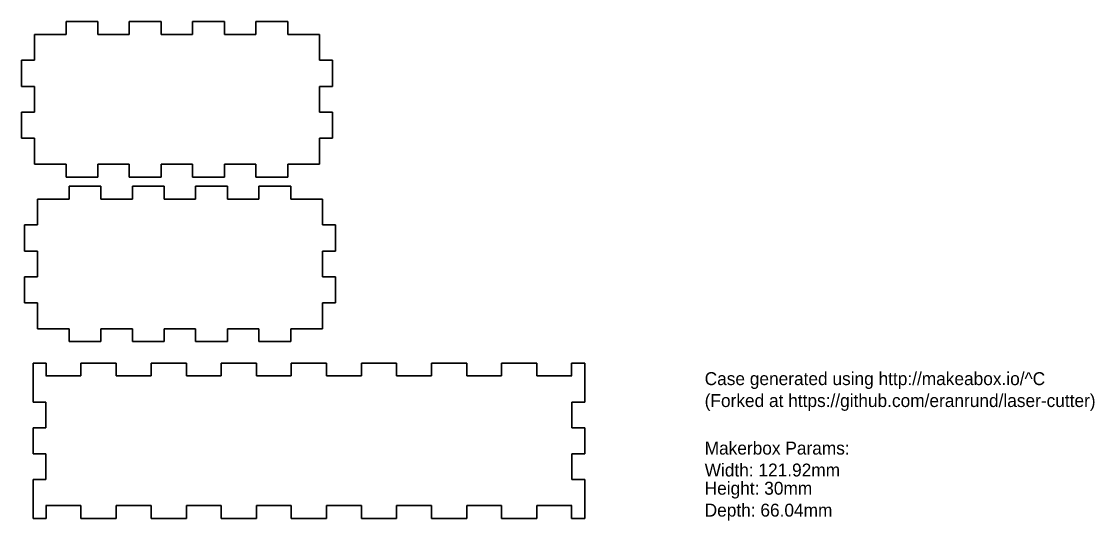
# Model space of a CAD drawing. Header units: inches. Extents: x 2 to 272, y 3 to 306.
# Drawn here: x 2 to 250.9, y 190.4 to 306.1 of the extents above; entities that cross this region are included whole.
import ezdxf

# ---------------------------------------------------------------- set-up
doc = ezdxf.new("R2010")
doc.units = ezdxf.units.IN
doc.header["$MEASUREMENT"] = 0
doc.layers.add('Layer 1', color=7, linetype='Continuous')

msp = doc.modelspace()

# ---------------------------------------------------------------- linework, layer by layer
at = {"layer": 'Layer 1', "color": 7, "lineweight": 35, "true_color": 0xffffff}
for points in [[(12.36, 306.08), (12.36, 303.08)], [(19.76, 306.08), (12.36, 306.08)], [(19.76, 303.08), (19.76, 306.08)], [(27.04, 306.08), (27.04, 303.08)], [(34.43, 306.08), (27.04, 306.08)], [(34.43, 303.08), (34.43, 306.08)], [(41.71, 306.08), (41.71, 303.08)], [(49.11, 306.08), (41.71, 306.08)], [(49.11, 303.08), (49.11, 306.08)], [(56.39, 306.08), (56.39, 303.08)], [(63.79, 306.08), (56.39, 306.08)], [(63.79, 303.08), (63.79, 306.08)], [(5.02, 303.08), (5.02, 297.08)], [(12.36, 303.08), (5.02, 303.08)], [(27.04, 303.08), (19.76, 303.08)], [(41.71, 303.08), (34.43, 303.08)], [(56.39, 303.08), (49.11, 303.08)], [(71.12, 303.08), (63.79, 303.08)], [(71.12, 297.08), (71.12, 303.08)], [(2.02, 297.08), (2.02, 291.02)], [(5.02, 297.08), (2.02, 297.08)], [(74.12, 297.08), (71.12, 297.08)], [(74.12, 291.02), (74.12, 297.08)], [(2.02, 291.02), (5.02, 291.02)], [(5.02, 291.02), (5.02, 285.08)], [(71.12, 285.08), (71.12, 291.02)], [(71.12, 291.02), (74.12, 291.02)], [(2.02, 285.08), (2.02, 279.02)], [(5.02, 285.08), (2.02, 285.08)], [(74.12, 285.08), (71.12, 285.08)], [(74.12, 279.02), (74.12, 285.08)], [(2.02, 279.02), (5.02, 279.02)], [(5.02, 279.02), (5.02, 273.02)], [(71.12, 273.02), (71.12, 279.02)], [(71.12, 279.02), (74.12, 279.02)], [(5.02, 273.02), (12.36, 273.02)], [(12.36, 273.02), (12.36, 270.02)], [(19.76, 270.02), (19.76, 273.02)], [(19.76, 273.02), (27.04, 273.02)], [(27.04, 273.02), (27.04, 270.02)], [(34.43, 270.02), (34.43, 273.02)], [(34.43, 273.02), (41.71, 273.02)], [(41.71, 273.02), (41.71, 270.02)], [(49.11, 270.02), (49.11, 273.02)], [(49.11, 273.02), (56.39, 273.02)], [(56.39, 273.02), (56.39, 270.02)], [(63.79, 270.02), (63.79, 273.02)], [(63.79, 273.02), (71.12, 273.02)], [(12.36, 270.02), (19.76, 270.02)], [(27.04, 270.02), (34.43, 270.02)], [(41.71, 270.02), (49.11, 270.02)], [(56.39, 270.02), (63.79, 270.02)], [(13.07, 267.92), (13.07, 264.92)], [(20.46, 267.92), (13.07, 267.92)], [(20.46, 264.92), (20.46, 267.92)], [(27.74, 267.92), (27.74, 264.92)], [(35.14, 267.92), (27.74, 267.92)], [(35.14, 264.92), (35.14, 267.92)], [(42.42, 267.92), (42.42, 264.92)], [(49.82, 267.92), (42.42, 267.92)], [(49.82, 264.92), (49.82, 267.92)], [(57.09, 267.92), (57.09, 264.92)], [(64.49, 267.92), (57.09, 267.92)], [(64.49, 264.92), (64.49, 267.92)], [(13.07, 264.92), (5.73, 264.92)], [(5.73, 264.92), (5.73, 258.92)], [(27.74, 264.92), (20.46, 264.92)], [(42.42, 264.92), (35.14, 264.92)], [(57.09, 264.92), (49.82, 264.92)], [(71.83, 264.92), (64.49, 264.92)], [(71.83, 258.92), (71.83, 264.92)], [(2.73, 258.92), (2.73, 252.86)], [(5.73, 258.92), (2.73, 258.92)], [(74.83, 258.92), (71.83, 258.92)], [(74.83, 252.86), (74.83, 258.92)], [(2.73, 252.86), (5.73, 252.86)], [(5.73, 252.86), (5.73, 246.92)], [(71.83, 246.92), (71.83, 252.86)], [(71.83, 252.86), (74.83, 252.86)], [(2.73, 246.92), (2.73, 240.86)], [(5.73, 246.92), (2.73, 246.92)], [(74.83, 246.92), (71.83, 246.92)], [(74.83, 240.86), (74.83, 246.92)], [(2.73, 240.86), (5.73, 240.86)], [(5.73, 240.86), (5.73, 234.86)], [(71.83, 234.86), (71.83, 240.86)], [(71.83, 240.86), (74.83, 240.86)], [(5.73, 234.86), (13.07, 234.86)], [(13.07, 234.86), (13.07, 231.86)], [(20.46, 231.86), (20.46, 234.86)], [(20.46, 234.86), (27.74, 234.86)], [(27.74, 234.86), (27.74, 231.86)], [(35.14, 231.86), (35.14, 234.86)], [(35.14, 234.86), (42.42, 234.86)], [(42.42, 234.86), (42.42, 231.86)], [(49.82, 231.86), (49.82, 234.86)], [(49.82, 234.86), (57.09, 234.86)], [(57.09, 234.86), (57.09, 231.86)], [(64.49, 231.86), (64.49, 234.86)], [(64.49, 234.86), (71.83, 234.86)], [(13.07, 231.86), (20.46, 231.86)], [(27.74, 231.86), (35.14, 231.86)], [(42.42, 231.86), (49.82, 231.86)], [(57.09, 231.86), (64.49, 231.86)], [(4.7, 223.91), (4.7, 226.91)], [(4.7, 226.91), (7.7, 226.91)], [(7.7, 226.91), (7.76, 226.91)], [(7.76, 226.91), (7.76, 223.91)], [(15.83, 226.91), (15.83, 223.91)], [(24.02, 226.91), (15.83, 226.91)], [(24.02, 223.91), (24.02, 226.91)], [(32.08, 226.91), (32.08, 223.91)], [(40.27, 226.91), (32.08, 226.91)], [(40.27, 223.91), (40.27, 226.91)], [(48.34, 226.91), (48.34, 223.91)], [(56.53, 226.91), (48.34, 226.91)], [(56.53, 223.91), (56.53, 226.91)], [(64.6, 226.91), (64.6, 223.91)], [(72.78, 226.91), (64.6, 226.91)], [(72.78, 223.91), (72.78, 226.91)], [(80.85, 226.91), (80.85, 223.91)], [(89.04, 226.91), (80.85, 226.91)], [(89.04, 223.91), (89.04, 226.91)], [(97.11, 226.91), (97.11, 223.91)], [(105.3, 226.91), (97.11, 226.91)], [(105.3, 223.91), (105.3, 226.91)], [(113.36, 226.91), (113.36, 223.91)], [(121.55, 226.91), (113.36, 226.91)], [(121.55, 223.91), (121.55, 226.91)], [(129.62, 226.91), (129.62, 223.91)], [(129.62, 226.91), (129.68, 226.91)], [(129.68, 226.91), (132.68, 226.91)], [(132.68, 223.91), (132.68, 226.91)], [(4.7, 217.84), (4.7, 223.91)], [(15.83, 223.91), (7.7, 223.91)], [(32.08, 223.91), (24.02, 223.91)], [(48.34, 223.91), (40.27, 223.91)], [(64.6, 223.91), (56.53, 223.91)], [(80.85, 223.91), (72.78, 223.91)], [(97.11, 223.91), (89.04, 223.91)], [(113.36, 223.91), (105.3, 223.91)], [(129.68, 223.91), (121.55, 223.91)], [(132.68, 217.84), (132.68, 223.91)], [(4.7, 217.84), (7.7, 217.84)], [(7.7, 217.84), (7.7, 211.91)], [(129.68, 211.91), (129.68, 217.84)], [(129.68, 217.84), (132.68, 217.84)], [(4.7, 211.91), (4.7, 205.84)], [(7.7, 211.91), (4.7, 211.91)], [(132.68, 211.91), (129.68, 211.91)], [(132.68, 205.84), (132.68, 211.91)], [(4.7, 205.84), (7.7, 205.84)], [(7.7, 205.84), (7.7, 199.91)], [(129.68, 199.91), (129.68, 205.84)], [(129.68, 205.84), (132.68, 205.84)], [(4.7, 199.91), (4.7, 193.84)], [(7.7, 199.91), (4.7, 199.91)], [(132.68, 199.91), (129.68, 199.91)], [(132.68, 193.84), (132.68, 199.91)], [(4.7, 193.84), (4.7, 190.84)], [(7.7, 193.84), (15.83, 193.84)], [(7.76, 190.84), (7.76, 193.84)], [(15.83, 193.84), (15.83, 190.84)], [(24.02, 190.84), (24.02, 193.84)], [(24.02, 193.84), (32.08, 193.84)], [(32.08, 193.84), (32.08, 190.84)], [(40.27, 190.84), (40.27, 193.84)], [(40.27, 193.84), (48.34, 193.84)], [(48.34, 193.84), (48.34, 190.84)], [(56.53, 190.84), (56.53, 193.84)], [(56.53, 193.84), (64.6, 193.84)], [(64.6, 193.84), (64.6, 190.84)], [(72.78, 190.84), (72.78, 193.84)], [(72.78, 193.84), (80.85, 193.84)], [(80.85, 193.84), (80.85, 190.84)], [(89.04, 190.84), (89.04, 193.84)], [(89.04, 193.84), (97.11, 193.84)], [(97.11, 193.84), (97.11, 190.84)], [(105.3, 190.84), (105.3, 193.84)], [(105.3, 193.84), (113.36, 193.84)], [(113.36, 193.84), (113.36, 190.84)], [(121.55, 190.84), (121.55, 193.84)], [(121.55, 193.84), (129.68, 193.84)], [(129.62, 190.84), (129.62, 193.84)], [(132.68, 190.84), (132.68, 193.84)], [(4.7, 190.84), (7.7, 190.84)], [(7.7, 190.84), (7.76, 190.84)], [(15.83, 190.84), (24.02, 190.84)], [(32.08, 190.84), (40.27, 190.84)], [(48.34, 190.84), (56.53, 190.84)], [(64.6, 190.84), (72.78, 190.84)], [(80.85, 190.84), (89.04, 190.84)], [(97.11, 190.84), (105.3, 190.84)], [(113.36, 190.84), (121.55, 190.84)], [(129.62, 190.84), (129.68, 190.84)], [(129.68, 190.84), (132.68, 190.84)]]:
    msp.add_lwpolyline(points, dxfattribs=at)

# ---------------------------------------------------------------- texts
at = {"layer": 'Layer 1', "color": 7, "true_color": 0xffffff, "char_height": 2.9972, "attachment_point": 7}
for s, insert in [('\\fMyriad Pro|b0|i0|c0|p34;\\W1;Case generated using http://makeabox.io/^C', (160.47, 220.88)), ('\\fMyriad Pro|b0|i0|c0|p34;\\W1;(Forked at https://github.com/eranrund/laser-cutter)', (160.47, 215.8)), ('\\fMyriad Pro|b0|i0|c0|p34;\\W1;Makerbox Params:', (160.47, 205.64)), ('\\fMyriad Pro|b0|i0|c0|p34;\\W1;Width: 121.92mm', (160.47, 200.56)), ('\\fMyriad Pro|b0|i0|c0|p34;\\W1;Height: 30mm', (160.47, 195.48)), ('\\fMyriad Pro|b0|i0|c0|p34;\\W1;Depth: 66.04mm', (160.47, 190.4))]:
    msp.add_mtext(s, dxfattribs=dict(at, insert=insert))

doc.saveas('drawing.dxf')
